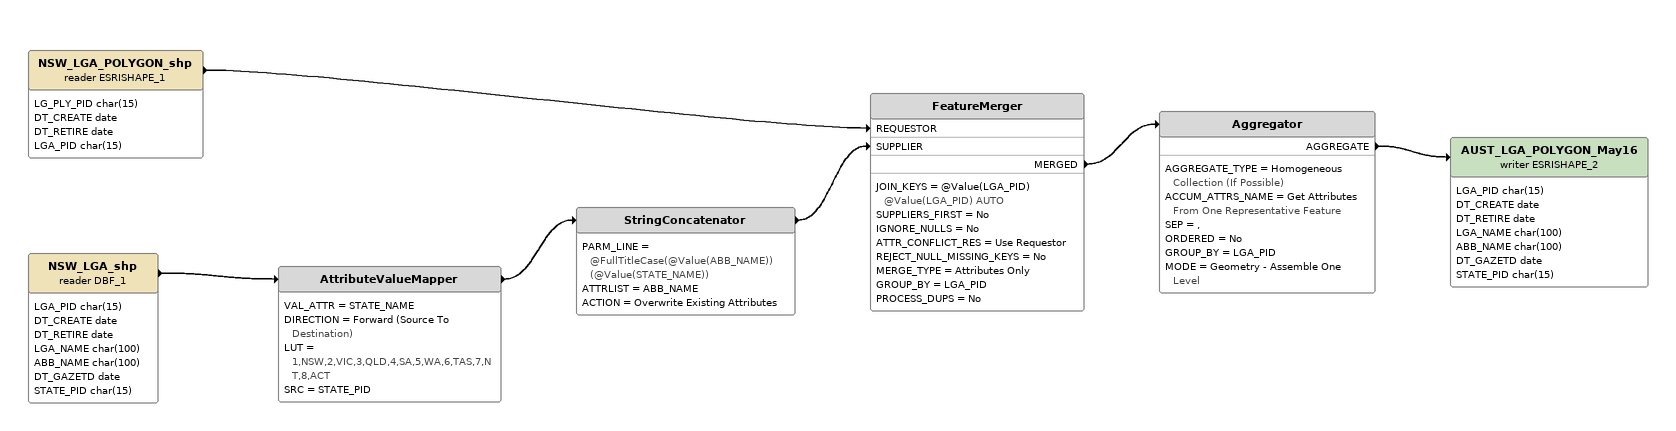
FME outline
NSW_LGA_POLYGON_shp (reader ESRISHAPE_1)
    attributes: LG_PLY_PID char(15), DT_CREATE date, DT_RETIRE date, LGA_PID char(15)
    -> FeatureMerger [REQUESTOR]
NSW_LGA_shp (reader DBF_1)
    attributes: LGA_PID char(15), DT_CREATE date, DT_RETIRE date, LGA_NAME char(100), ABB_NAME char(100), DT_GAZETD date, STATE_PID char(15)
    -> AttributeValueMapper
AttributeValueMapper
    VAL_ATTR = STATE_NAME
    DIRECTION = Forward (Source To Destination)
    LUT = 1,NSW,2,VIC,3,QLD,4,SA,5,WA,6,TAS,7,NT,8,ACT
    SRC = STATE_PID
    -> StringConcatenator
StringConcatenator
    PARM_LINE = @FullTitleCase(@Value(ABB_NAME)) (@Value(STATE_NAME))
    ATTRLIST = ABB_NAME
    ACTION = Overwrite Existing Attributes
    -> FeatureMerger [SUPPLIER]
FeatureMerger
    JOIN_KEYS = @Value(LGA_PID) @Value(LGA_PID) AUTO
    SUPPLIERS_FIRST = No
    IGNORE_NULLS = No
    ATTR_CONFLICT_RES = Use Requestor
    REJECT_NULL_MISSING_KEYS = No
    MERGE_TYPE = Attributes Only
    GROUP_BY = LGA_PID
    PROCESS_DUPS = No
    MERGED -> Aggregator
Aggregator
    AGGREGATE_TYPE = Homogeneous Collection (If Possible)
    ACCUM_ATTRS_NAME = Get Attributes From One Representative Feature
    SEP = ,
    ORDERED = No
    GROUP_BY = LGA_PID
    MODE = Geometry - Assemble One Level
    AGGREGATE -> AUST_LGA_POLYGON_May16 (writer ESRISHAPE_2)
AUST_LGA_POLYGON_May16 (writer ESRISHAPE_2)
    attributes: LGA_PID char(15), DT_CREATE date, DT_RETIRE date, LGA_NAME char(100), ABB_NAME char(100), DT_GAZETD date, STATE_PID char(15)
